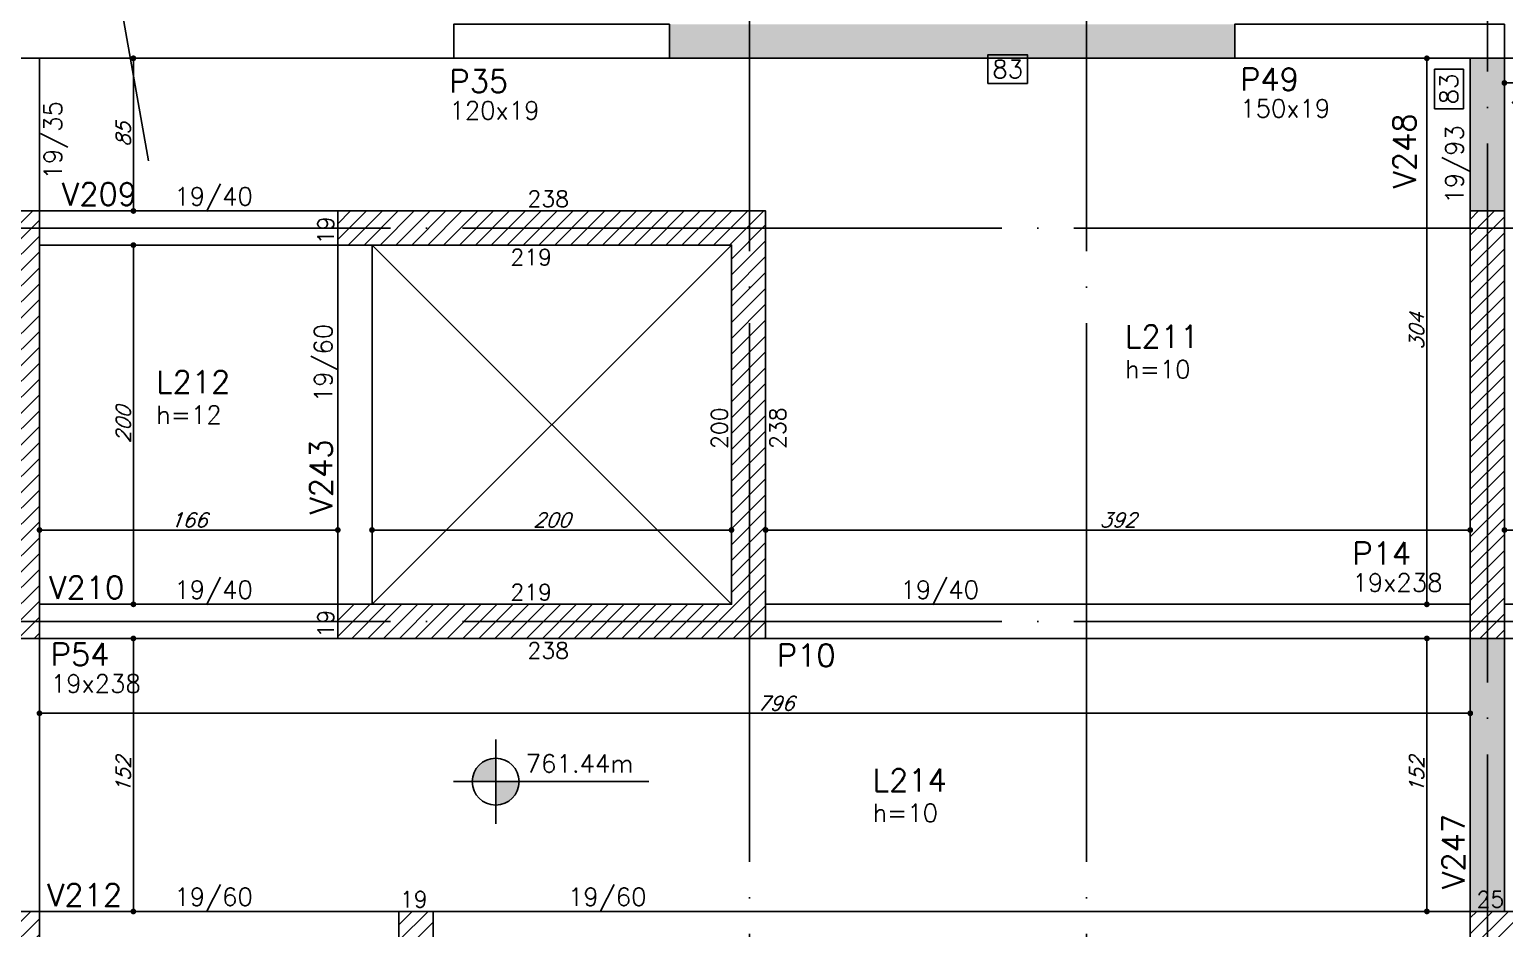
# Model space of a CAD drawing. Extents: x -4172 to 5483, y -2094 to 2406.
# Drawn here: x -206 to 615, y 484 to 985 of the extents above; entities that cross this region are included whole.
import ezdxf
from ezdxf.enums import TextEntityAlignment as Align

# ---------------------------------------------------------------- set-up
doc = ezdxf.new("R2010")
doc.units = 0
doc.header["$LTSCALE"] = 50
doc.header["$MEASUREMENT"] = 0
doc.linetypes.add('EIXO', pattern=[6.8, 6, -0.4, 0, -0.4])
doc.layers.get('0').update_dxf_attribs({"linetype": 'CONTINUOUS'})
doc.layers.get('DEFPOINTS').update_dxf_attribs({"linetype": 'CONTINUOUS'})
for name, color, linetype in [('F-AUX', 2, 'CONTINUOUS'), ('F-COTAS', 106, 'CONTINUOUS'), ('F-COTAS-FUROS', 50, 'CONTINUOUS'), ('F-DESNIVEL-1', 254, 'CONTINUOUS'), ('F-EIXO', 12, 'EIXO'), ('F-LAJES-DIM', 2, 'CONTINUOUS'), ('F-LAJES-NOME', 4, 'CONTINUOUS'), ('F-LAJES-R', 254, 'CONTINUOUS'), ('F-NÍVEL-PLANTA', 2, 'CONTINUOUS'), ('F-PILARES-DIM', 172, 'CONTINUOUS'), ('F-PILARES-HACH', 174, 'CONTINUOUS'), ('F-PILARES-M', 170, 'CONTINUOUS'), ('F-PILARES-NOME', 170, 'CONTINUOUS'), ('F-PILARES-S', 170, 'CONTINUOUS'), ('F-TEXTO', 6, 'CONTINUOUS'), ('F-VIGAS', 3, 'CONTINUOUS'), ('F-VIGAS-DIM', 2, 'CONTINUOUS'), ('F-VIGAS-NOME', 4, 'CONTINUOUS'), ('F-VÃO', 1, 'CONTINUOUS')]:
    doc.layers.add(name, color=color, linetype=linetype)
doc.layers.add('F-DESNIVEL-3', color=7, linetype='CONTINUOUS', true_color=0xd5c7ff)
doc.styles.add('CP-TEXT-INCL', font='romans.shx', dxfattribs={"oblique": 20})
doc.styles.add('MCP', font='romans.shx')
doc.styles.add('ROMANS', font='romans.shx')
doc.dimstyles.new('CP-COTAS-50', dxfattribs={"dimscale": 0.64, "dimtxt": 12.5, "dimasz": 5, "dimexe": 5, "dimexo": 5, "dimgap": 2.5, "dimtad": 1, "dimdec": 1, "dimdsep": 46, "dimtxsty": 'CP-TEXT-INCL', "dimblk1": 'DOT', "dimblk2": 'DOT', "dimsah": 1, "dimcen": 9, "dimclrd": 256, "dimclre": 256, "dimclrt": 256, "dimadec": 0, "dimazin": 0, "dimtfac": 1, "dimtdec": 1, "dimtmove": 2, "dimatfit": 3, "dimldrblk": 'DOT', "dimfxl": 0, "dimtolj": 1, "dimarcsym": 0})
doc.dimstyles.new('CP-COTAS-50-FUROS', dxfattribs={"dimscale": 0.64, "dimtxt": 12.5, "dimasz": 5, "dimexe": 5, "dimexo": 5, "dimgap": 2.5, "dimtad": 1, "dimdec": 0, "dimdsep": 46, "dimtxsty": 'CP-TEXT-INCL', "dimblk1": 'DOT', "dimblk2": 'DOT', "dimsah": 1, "dimcen": 9, "dimclrd": 256, "dimclre": 256, "dimclrt": 256, "dimadec": 0, "dimazin": 0, "dimtfac": 1, "dimtdec": 0, "dimtmove": 2, "dimatfit": 3, "dimldrblk": 'DOT', "dimfxl": 0, "dimtolj": 1, "dimarcsym": 0})

# ---------------------------------------------------------------- blocks, each defined once
blk = doc.blocks.new('*U10')
at = {"layer": 'F-VIGAS-DIM', "color": 1}
blk.add_lwpolyline([(0, 0), (22, 0), (22, 16), (0, 16)], close=True, dxfattribs=at)
at = {"layer": 'F-VIGAS-DIM', "style": 'MCP'}
blk.add_attdef('DIM', text='', height=10, dxfattribs=at).set_placement((11, 8), align=Align.MIDDLE_CENTER)
blk = doc.blocks.new('Nível - Planta')
at = {"layer": 'F-NÍVEL-PLANTA'}
h = blk.add_hatch(color=71, dxfattribs=at)
h.paths.add_polyline_path([(0, 0), (0, 0.26, 0.414214), (-0.26, 0)])
h.paths.add_polyline_path([(0.26, 0), (0, 0), (0, -0.26, 0.414214)])
for p, q in [((0, -0.469), (0, 0.469)), ((-0.469, 0), (1.704, 0))]:
    blk.add_line(p, q, dxfattribs=at)
blk.add_circle((0, 0), 0.26, dxfattribs=at)
at = {"layer": 'F-TEXTO', "color": 3, "style": 'MCP'}
blk.add_attdef('NÍVEL', (0.333, 0.102), '', height=0.2, dxfattribs=at)
blk = doc.blocks.new('*U19')
at = {"layer": 'F-EIXO'}
blk.add_line((0, 0), (7397, 0), dxfattribs=at)
at = {"layer": 'F-TEXTO', "style": 'ROMANS'}
blk.add_attdef('EIXO', text='', height=17.5, dxfattribs=at).set_placement((-28.2072, 0), align=Align.MIDDLE_CENTER)
blk = doc.blocks.new('*U25')
at = {"layer": 'F-EIXO'}
blk.add_line((0, 0), (7397, 0), dxfattribs=at)
at = {"layer": 'F-TEXTO', "style": 'ROMANS'}
blk.add_attdef('EIXO', text='', height=17.5, dxfattribs=at).set_placement((-28.2072, 0), align=Align.MIDDLE_CENTER)
blk = doc.blocks.new('*U26')
at = {"layer": 'F-EIXO'}
blk.add_line((0, 0), (0, -3377.88), dxfattribs=at)
at = {"layer": 'F-TEXTO', "style": 'ROMANS'}
blk.add_attdef('EIXO', text='', height=17.5, rotation=360, dxfattribs=at).set_placement((0, 28.21), align=Align.MIDDLE_CENTER)
blk = doc.blocks.new('*U28')
at = {"layer": 'F-EIXO'}
blk.add_line((0, 0), (0, -3477.88), dxfattribs=at)
at = {"layer": 'F-TEXTO', "style": 'ROMANS'}
blk.add_attdef('EIXO', text='', height=17.5, rotation=360, dxfattribs=at).set_placement((0, 28.21), align=Align.MIDDLE_CENTER)
blk = doc.blocks.new('*U29')
at = {"layer": 'F-EIXO'}
blk.add_line((0, 0), (0, -3377.88), dxfattribs=at)
at = {"layer": 'F-TEXTO', "style": 'ROMANS'}
blk.add_attdef('EIXO', text='', height=17.5, rotation=360, dxfattribs=at).set_placement((0, 28.21), align=Align.MIDDLE_CENTER)
blk = doc.blocks.new('_DOT')
at = {"color": 0, "linetype": 'ByBlock'}
blk.add_line((-0.5, 0), (-1, 0), dxfattribs=at)
at = {"color": 0, "linetype": 'ByBlock', "const_width": 0.5}
blk.add_lwpolyline([(-0.25, 0, 1), (0.25, 0, 1)], format="xyb", close=True, dxfattribs=at)
blk = doc.blocks.new('*D196')
at = {"layer": 'DEFPOINTS', "color": 0, "linetype": 'Continuous', "transparency": 16777216}
for p in [(615, 705.88), (615, 700.26), (1276, 700.26)]:
    blk.add_point(p, dxfattribs=at)
at = {"layer": 'F-COTAS', "linetype": 'Continuous', "lineweight": -2, "transparency": 16777216}
for p, q in [((615, 703.46), (615, 709.08)), ((1272.8, 705.88), (618.2, 705.88)), ((1276, 703.46), (1276, 709.08))]:
    blk.add_line(p, q, dxfattribs=at)
at = {"layer": 'F-COTAS', "linetype": 'Continuous', "lineweight": -2, "transparency": 16777216, "xscale": 3.2, "yscale": 3.2, "zscale": 3.2, "rotation": 180}
blk.add_blockref('_DOT', (615, 705.88), dxfattribs=at)
at = {"layer": 'F-COTAS', "linetype": 'Continuous', "lineweight": -2, "transparency": 16777216, "xscale": 3.2, "yscale": 3.2, "zscale": 3.2}
blk.add_blockref('_DOT', (1276, 705.88), dxfattribs=at)
at = {"layer": 'F-COTAS', "linetype": 'Continuous', "transparency": 16777216, "insert": (945.5, 711.48), "char_height": 8, "attachment_point": 5, "style": 'CP-TEXT-INCL'}
blk.add_mtext('\\A1;661', dxfattribs=at)
blk = doc.blocks.new('*D197')
at = {"layer": 'DEFPOINTS', "color": 0, "linetype": 'Continuous', "transparency": 16777216}
for p in [(204, 705.88), (204, 705.88), (596, 705.88)]:
    blk.add_point(p, dxfattribs=at)
at = {"layer": 'F-COTAS', "linetype": 'Continuous', "lineweight": -2, "transparency": 16777216}
blk.add_line((592.8, 705.88), (207.2, 705.88), dxfattribs=at)
at = {"layer": 'F-COTAS', "linetype": 'Continuous', "lineweight": -2, "transparency": 16777216, "xscale": 3.2, "yscale": 3.2, "zscale": 3.2, "rotation": 180}
blk.add_blockref('_DOT', (204, 705.88), dxfattribs=at)
at = {"layer": 'F-COTAS', "linetype": 'Continuous', "lineweight": -2, "transparency": 16777216, "xscale": 3.2, "yscale": 3.2, "zscale": 3.2}
blk.add_blockref('_DOT', (596, 705.88), dxfattribs=at)
at = {"layer": 'F-COTAS', "linetype": 'Continuous', "transparency": 16777216, "insert": (400, 711.48), "char_height": 8, "attachment_point": 5, "style": 'CP-TEXT-INCL'}
blk.add_mtext('\\A1;392', dxfattribs=at)
blk = doc.blocks.new('*D198')
at = {"layer": 'DEFPOINTS', "color": 0, "linetype": 'Continuous', "transparency": 16777216}
for p in [(-15, 705.88), (-15, 705.88), (185, 705.88)]:
    blk.add_point(p, dxfattribs=at)
at = {"layer": 'F-COTAS', "linetype": 'Continuous', "lineweight": -2, "transparency": 16777216}
blk.add_line((181.8, 705.88), (-11.8, 705.88), dxfattribs=at)
at = {"layer": 'F-COTAS', "linetype": 'Continuous', "lineweight": -2, "transparency": 16777216, "xscale": 3.2, "yscale": 3.2, "zscale": 3.2, "rotation": 180}
blk.add_blockref('_DOT', (-15, 705.88), dxfattribs=at)
at = {"layer": 'F-COTAS', "linetype": 'Continuous', "lineweight": -2, "transparency": 16777216, "xscale": 3.2, "yscale": 3.2, "zscale": 3.2}
blk.add_blockref('_DOT', (185, 705.88), dxfattribs=at)
at = {"layer": 'F-COTAS', "linetype": 'Continuous', "transparency": 16777216, "insert": (85, 711.48), "char_height": 8, "attachment_point": 5, "style": 'CP-TEXT-INCL'}
blk.add_mtext('\\A1;200', dxfattribs=at)
blk = doc.blocks.new('*D199')
at = {"layer": 'DEFPOINTS', "color": 0, "linetype": 'Continuous', "transparency": 16777216}
for p in [(-200, 705.88), (-200, 705.88), (-34, 705.88)]:
    blk.add_point(p, dxfattribs=at)
at = {"layer": 'F-COTAS', "linetype": 'Continuous', "lineweight": -2, "transparency": 16777216}
blk.add_line((-37.2, 705.88), (-196.8, 705.88), dxfattribs=at)
at = {"layer": 'F-COTAS', "linetype": 'Continuous', "lineweight": -2, "transparency": 16777216, "xscale": 3.2, "yscale": 3.2, "zscale": 3.2, "rotation": 180}
blk.add_blockref('_DOT', (-200, 705.88), dxfattribs=at)
at = {"layer": 'F-COTAS', "linetype": 'Continuous', "lineweight": -2, "transparency": 16777216, "xscale": 3.2, "yscale": 3.2, "zscale": 3.2}
blk.add_blockref('_DOT', (-34, 705.88), dxfattribs=at)
at = {"layer": 'F-COTAS', "linetype": 'Continuous', "transparency": 16777216, "insert": (-117, 711.48), "char_height": 8, "attachment_point": 5, "style": 'CP-TEXT-INCL'}
blk.add_mtext('\\A1;166', dxfattribs=at)
blk = doc.blocks.new('*D365')
at = {"layer": 'DEFPOINTS', "color": 0, "linetype": 'Continuous', "transparency": 16777216}
for p in [(-147.75, 645.5), (-141.93, 645.5), (-141.93, 493.5)]:
    blk.add_point(p, dxfattribs=at)
at = {"layer": 'F-COTAS', "linetype": 'Continuous', "lineweight": -2, "transparency": 16777216}
for p, q in [((-145.13, 645.5), (-150.95, 645.5)), ((-147.75, 496.7), (-147.75, 642.3)), ((-145.13, 493.5), (-150.95, 493.5))]:
    blk.add_line(p, q, dxfattribs=at)
at = {"layer": 'F-COTAS', "linetype": 'Continuous', "lineweight": -2, "transparency": 16777216, "xscale": 3.2, "yscale": 3.2, "zscale": 3.2}
for p, rotation in [((-147.75, 645.5), 90), ((-147.75, 493.5), 270)]:
    blk.add_blockref('_DOT', p, dxfattribs=dict(at, rotation=rotation))
at = {"layer": 'F-COTAS', "linetype": 'Continuous', "transparency": 16777216, "insert": (-153.35, 569.5), "char_height": 8, "attachment_point": 5, "rotation": 90, "style": 'CP-TEXT-INCL'}
blk.add_mtext('\\A1;152', dxfattribs=at)
blk = doc.blocks.new('*D366')
at = {"layer": 'DEFPOINTS', "color": 0, "linetype": 'Continuous', "transparency": 16777216}
for p in [(596, 603.85), (-200, 599.01), (596, 599.01)]:
    blk.add_point(p, dxfattribs=at)
at = {"layer": 'F-COTAS', "linetype": 'Continuous', "lineweight": -2, "transparency": 16777216}
for p, q in [((-200, 602.21), (-200, 607.05)), ((-196.8, 603.85), (592.8, 603.85)), ((596, 602.21), (596, 607.05))]:
    blk.add_line(p, q, dxfattribs=at)
at = {"layer": 'F-COTAS', "linetype": 'Continuous', "lineweight": -2, "transparency": 16777216, "xscale": 3.2, "yscale": 3.2, "zscale": 3.2, "rotation": 180}
blk.add_blockref('_DOT', (-200, 603.85), dxfattribs=at)
at = {"layer": 'F-COTAS', "linetype": 'Continuous', "lineweight": -2, "transparency": 16777216, "xscale": 3.2, "yscale": 3.2, "zscale": 3.2}
blk.add_blockref('_DOT', (596, 603.85), dxfattribs=at)
at = {"layer": 'F-COTAS', "linetype": 'Continuous', "transparency": 16777216, "insert": (209.58, 609.45), "char_height": 8, "attachment_point": 5, "style": 'CP-TEXT-INCL'}
blk.add_mtext('\\A1;796', dxfattribs=at)
blk = doc.blocks.new('*D367')
at = {"layer": 'DEFPOINTS', "color": 0, "linetype": 'Continuous', "transparency": 16777216}
for p in [(-147.75, 864.5), (-135.56, 864.5), (-135.56, 664.5)]:
    blk.add_point(p, dxfattribs=at)
at = {"layer": 'F-COTAS', "linetype": 'Continuous', "lineweight": -2, "transparency": 16777216}
for p, q in [((-138.76, 864.5), (-150.95, 864.5)), ((-147.75, 667.7), (-147.75, 861.3)), ((-138.76, 664.5), (-150.95, 664.5))]:
    blk.add_line(p, q, dxfattribs=at)
at = {"layer": 'F-COTAS', "linetype": 'Continuous', "lineweight": -2, "transparency": 16777216, "xscale": 3.2, "yscale": 3.2, "zscale": 3.2}
for p, rotation in [((-147.75, 864.5), 90), ((-147.75, 664.5), 270)]:
    blk.add_blockref('_DOT', p, dxfattribs=dict(at, rotation=rotation))
at = {"layer": 'F-COTAS', "linetype": 'Continuous', "transparency": 16777216, "insert": (-153.35, 764.5), "char_height": 8, "attachment_point": 5, "rotation": 90, "style": 'CP-TEXT-INCL'}
blk.add_mtext('\\A1;200', dxfattribs=at)
blk = doc.blocks.new('*D368')
at = {"layer": 'DEFPOINTS', "color": 0, "linetype": 'Continuous', "transparency": 16777216}
for p in [(-147.75, 968.5), (-138.8, 968.5), (-138.8, 883.5)]:
    blk.add_point(p, dxfattribs=at)
at = {"layer": 'F-COTAS', "linetype": 'Continuous', "lineweight": -2, "transparency": 16777216}
for p, q in [((-142, 968.5), (-150.95, 968.5)), ((-147.75, 886.7), (-147.75, 965.3)), ((-142, 883.5), (-150.95, 883.5))]:
    blk.add_line(p, q, dxfattribs=at)
at = {"layer": 'F-COTAS', "linetype": 'Continuous', "lineweight": -2, "transparency": 16777216, "xscale": 3.2, "yscale": 3.2, "zscale": 3.2}
for p, rotation in [((-147.75, 968.5), 90), ((-147.75, 883.5), 270)]:
    blk.add_blockref('_DOT', p, dxfattribs=dict(at, rotation=rotation))
at = {"layer": 'F-COTAS', "linetype": 'Continuous', "transparency": 16777216, "insert": (-153.35, 926), "char_height": 8, "attachment_point": 5, "rotation": 90, "style": 'CP-TEXT-INCL'}
blk.add_mtext('\\A1;85', dxfattribs=at)
blk = doc.blocks.new('*D370')
at = {"layer": 'DEFPOINTS', "color": 0, "linetype": 'Continuous', "transparency": 16777216}
for p in [(571.86, 645.5), (571.86, 645.5), (571.86, 493.5)]:
    blk.add_point(p, dxfattribs=at)
at = {"layer": 'F-COTAS', "linetype": 'Continuous', "lineweight": -2, "transparency": 16777216}
blk.add_line((571.86, 496.7), (571.86, 642.3), dxfattribs=at)
at = {"layer": 'F-COTAS', "linetype": 'Continuous', "lineweight": -2, "transparency": 16777216, "xscale": 3.2, "yscale": 3.2, "zscale": 3.2}
for p, rotation in [((571.86, 645.5), 90), ((571.86, 493.5), 270)]:
    blk.add_blockref('_DOT', p, dxfattribs=dict(at, rotation=rotation))
at = {"layer": 'F-COTAS', "linetype": 'Continuous', "transparency": 16777216, "insert": (566.26, 569.5), "char_height": 8, "attachment_point": 5, "rotation": 90, "style": 'CP-TEXT-INCL'}
blk.add_mtext('\\A1;152', dxfattribs=at)
blk = doc.blocks.new('*D371')
at = {"layer": 'DEFPOINTS', "color": 0, "linetype": 'Continuous', "transparency": 16777216}
for p in [(571.86, 968.5), (571.86, 968.5), (571.86, 664.5)]:
    blk.add_point(p, dxfattribs=at)
at = {"layer": 'F-COTAS', "linetype": 'Continuous', "lineweight": -2, "transparency": 16777216}
blk.add_line((571.86, 667.7), (571.86, 965.3), dxfattribs=at)
at = {"layer": 'F-COTAS', "linetype": 'Continuous', "lineweight": -2, "transparency": 16777216, "xscale": 3.2, "yscale": 3.2, "zscale": 3.2}
for p, rotation in [((571.86, 968.5), 90), ((571.86, 664.5), 270)]:
    blk.add_blockref('_DOT', p, dxfattribs=dict(at, rotation=rotation))
at = {"layer": 'F-COTAS', "linetype": 'Continuous', "transparency": 16777216, "insert": (566.26, 816.5), "char_height": 8, "attachment_point": 5, "rotation": 90, "style": 'CP-TEXT-INCL'}
blk.add_mtext('\\A1;304', dxfattribs=at)
blk = doc.blocks.new('*D429')
at = {"layer": 'DEFPOINTS', "color": 0, "linetype": 'Continuous', "transparency": 16777216}
for p in [(635.29, 978), (615, 954.79), (615, 926)]:
    blk.add_point(p, dxfattribs=at)
at = {"layer": 'F-COTAS-FUROS', "lineweight": -2, "transparency": 16777216}
for p, q in [((635.29, 974.8), (635.29, 951.59)), ((615, 929.2), (615, 957.99)), ((632.09, 954.79), (618.2, 954.79))]:
    blk.add_line(p, q, dxfattribs=at)
at = {"layer": 'F-COTAS-FUROS', "linetype": 'Continuous', "lineweight": -2, "transparency": 16777216, "xscale": 3.2, "yscale": 3.2, "zscale": 3.2, "rotation": 180}
blk.add_blockref('_DOT', (615, 954.79), dxfattribs=at)
at = {"layer": 'F-COTAS-FUROS', "linetype": 'Continuous', "lineweight": -2, "transparency": 16777216, "xscale": 3.2, "yscale": 3.2, "zscale": 3.2}
blk.add_blockref('_DOT', (635.29, 954.79), dxfattribs=at)
at = {"layer": 'F-COTAS-FUROS', "linetype": 'Continuous', "transparency": 16777216, "insert": (625.15, 947.73), "char_height": 8, "attachment_point": 5, "style": 'CP-TEXT-INCL'}
blk.add_mtext('\\A1;20', dxfattribs=at)

msp = doc.modelspace()

# ---------------------------------------------------------------- hatches: boundary and pattern name
at = {"layer": 'F-PILARES-HACH', "linetype": 'Continuous'}
h = msp.add_hatch(dxfattribs=at)
h.set_pattern_fill('ANSI31', color=256, scale=50, style=0)
h.paths.add_polyline_path([(-219, 645.5), (-200, 645.5), (-200, 883.5), (-219, 883.5)], flags=16)
h = msp.add_hatch(dxfattribs=at)
h.set_pattern_fill('ANSI31', color=256, scale=50, style=0)
h.paths.add_polyline_path([(204, 645.5), (204, 883.5), (-34, 883.5), (-34, 864.5), (185, 864.5), (185, 664.5), (-34, 664.5), (-34, 645.5)], flags=16)
h = msp.add_hatch(dxfattribs=at)
h.set_pattern_fill('ANSI31', color=256, scale=50, style=0)
h.paths.add_polyline_path([(596, 645.5), (615, 645.5), (615, 883.5), (596, 883.5)], flags=16)
h = msp.add_hatch(dxfattribs=at)
h.set_pattern_fill('ANSI31', color=256, scale=50, style=0)
h.paths.add_polyline_path([(19, -24), (19, 493.5), (0, 493.5), (0, 0), (-219, 0), (-219, -24)], flags=16)
h = msp.add_hatch(dxfattribs=at)
h.set_pattern_fill('ANSI31', color=256, scale=50, style=0)
h.paths.add_polyline_path([(-219, 184.5), (-200, 184.5), (-200, 493.5), (-219, 493.5)], flags=16)
h = msp.add_hatch(dxfattribs=at)
h.set_pattern_fill('ANSI31', color=256, scale=50, style=0)
h.paths.add_polyline_path([(621, 24.5), (621, 493.5), (596, 493.5), (596, 43.5), (376, 43.5), (376, 24.5)], flags=16)

# ---------------------------------------------------------------- linework, layer by layer
at = {"layer": 'F-AUX', "color": 1}
msp.add_lwpolyline([(-220.667, 1370.77), (-182.239, 1153.72), (-198.438, 1144.352), (-161.577, 1137.879), (-177.776, 1128.512), (-139.386, 911.446)], dxfattribs=at)
at = {"layer": 'F-DESNIVEL-1', "linetype": 'Continuous'}
for points in [[(596, 493.6), (615, 493.6), (615, 645.4)], [(596, 493.6), (615, 645.4), (596, 645.4)], [(596, 493.6), (596, 645.4), (596, 493.6)]]:
    msp.add_solid(points, dxfattribs=at)
at = {"layer": 'F-DESNIVEL-3', "linetype": 'Continuous'}
for points in [[(150.6, 987.5), (150.6, 968.5), (464.9, 968.5)], [(150.6, 987.5), (464.9, 968.5), (464.9, 987.5)], [(596, 883.6), (615, 883.6), (615, 968.4)], [(596, 883.6), (615, 968.4), (596, 968.4)], [(596, 883.6), (596, 968.4), (596, 883.6)]]:
    msp.add_solid(points, dxfattribs=at)
at = {"layer": 'F-LAJES-R', "linetype": 'Continuous'}
msp.add_lwpolyline([(1276, 664.5), (1276, 809.5), (1266, 809.5), (1266, 968.5), (615, 968.5), (615, 883.5), (615, 664.5), (1140.5, 664.5), (1276, 664.5)], dxfattribs=at)
at = {"layer": 'F-PILARES-M', "linetype": 'Continuous'}
for points in [[(30.5, 968.5), (150.5, 968.5), (150.5, 987.5), (30.5, 987.5), (30.5, 968.5)], [(465, 968.5), (615, 968.5), (615, 987.5), (465, 987.5), (465, 968.5)]]:
    msp.add_lwpolyline(points, dxfattribs=at)
at = {"layer": 'F-PILARES-S', "linetype": 'Continuous'}
for points in [[(-219, 645.5), (-200, 645.5), (-200, 883.5), (-219, 883.5), (-219, 645.5)], [(204, 645.5), (204, 883.5), (-34, 883.5), (-34, 864.5), (185, 864.5), (185, 664.5), (-34, 664.5), (-34, 645.5), (204, 645.5)], [(596, 645.5), (615, 645.5), (615, 883.5), (596, 883.5), (596, 645.5)], [(-219, 184.5), (-200, 184.5), (-200, 493.5), (-219, 493.5), (-219, 184.5)], [(19, -24), (19, 493.5), (0, 493.5), (0, 0), (-219, 0), (-219, -24), (19, -24)], [(621, 24.5), (621, 493.5), (596, 493.5), (596, 43.5), (376, 43.5), (376, 24.5), (621, 24.5)]]:
    msp.add_lwpolyline(points, dxfattribs=at)
at = {"layer": 'F-VIGAS'}
for points in [[(-200, 968.5), (-219, 968.5)], [(-200, 968.5), (30.5, 968.5)], [(-200, 883.5), (-200, 968.5)], [(150.5, 968.5), (465, 968.5)], [(596, 968.5), (596, 883.5)], [(615, 968.5), (1266, 968.5)], [(615, 883.5), (615, 968.5)], [(-34, 883.5), (-200, 883.5)], [(-200, 864.5), (-34, 864.5)], [(-34, 864.5), (-34, 664.5)], [(-15, 664.5), (-15, 864.5)], [(-34, 664.5), (-200, 664.5)], [(596, 664.5), (204, 664.5)], [(1140.5, 664.5), (615, 664.5)], [(-200, 645.5), (-34, 645.5)], [(-200, 493.5), (-200, 645.5)], [(204, 645.5), (596, 645.5)], [(596, 645.5), (596, 493.5)], [(615, 493.5), (615, 645.5)], [(615, 645.5), (1131, 645.5)], [(0, 493.5), (-200, 493.5)], [(265.5, 493.5), (19, 493.5)], [(449.5, 493.5), (265.5, 493.5)], [(596, 493.5), (449.5, 493.5)]]:
    msp.add_lwpolyline(points, dxfattribs=at)
at = {"layer": 'F-VÃO'}
for p, q in [((-15, 664.5), (185, 864.5)), ((-15, 864.5), (185, 664.5))]:
    msp.add_line(p, q, dxfattribs=at)

# ---------------------------------------------------------------- block references
at = {"layer": 'F-EIXO', "linetype": 'Continuous'}
for name, p in [('*U28', (605.5, 1941.357)), ('*U26', (195, 1841.357)), ('*U29', (382.5, 1841.357)), ('*U25', (-3705.761, 874)), ('*U19', (-3705.761, 655))]:
    msp.add_blockref(name, p, dxfattribs=at)
at = {"layer": 'F-NÍVEL-PLANTA', "linetype": 'Continuous', "xscale": 50, "yscale": 50, "zscale": 50}
msp.add_blockref('Nível - Planta', (53.801, 565.768), dxfattribs=at).add_auto_attribs({'NÍVEL': '761.44m'})
at = {"layer": 'F-VIGAS-DIM', "linetype": 'Continuous'}
msp.add_blockref('*U10', (327.649, 954.511), dxfattribs=at).add_auto_attribs({'DIM': '83'})
at = {"layer": 'F-VIGAS-DIM', "linetype": 'Continuous', "rotation": 90}
msp.add_blockref('*U10', (592.16, 940.421), dxfattribs=at).add_auto_attribs({'DIM': '83'})

# ---------------------------------------------------------------- texts
at = {"layer": 'F-LAJES-DIM', "linetype": 'Continuous', "style": 'MCP'}
for s, p in [('h=10', (403.978, 790.388)), ('h=12', (-135.067, 765.052)), ('h=10', (263.498, 543.352))]:
    msp.add_text(s, height=10, dxfattribs=at).set_placement(p)
at = {"layer": 'F-LAJES-NOME', "linetype": 'Continuous', "style": 'MCP'}
for s, p in [('L211', (403.978, 807.388)), ('L212', (-135.067, 782.052)), ('L214', (263.498, 560.352))]:
    msp.add_text(s, height=12.5, dxfattribs=at).set_placement(p)
at = {"layer": 'F-PILARES-DIM', "linetype": 'Continuous', "style": 'MCP'}
for s, height, p in [('120x19', 10, (28.063, 934.499)), ('150x19', 10, (468.002, 935.59)), ('238', 9, (71.5, 885.75)), ('219', 9, (62, 853.25)), ('19x238', 10, (530.456, 671.612)), ('219', 9, (62, 666.75)), ('238', 9, (71.5, 634.25)), ('19x238', 10, (-193.732, 615.352)), ('19', 9, (0.5, 495.75)), ('25', 9, (599.5, 495.75))]:
    msp.add_text(s, height=height, dxfattribs=at).set_placement(p)
for s, p in [('19', (-36.25, 865)), ('200', (182.75, 751)), ('238', (215.25, 751)), ('19', (-36.25, 646))]:
    msp.add_text(s, height=9, rotation=90, dxfattribs=at).set_placement(p)
at = {"layer": 'F-PILARES-NOME', "linetype": 'Continuous', "style": 'MCP'}
for s, p in [('P35', (28.063, 949.499)), ('P49', (468.002, 950.59)), ('P14', (530.456, 686.612)), ('P54', (-193.732, 630.352)), ('P10', (210.25, 629.875))]:
    msp.add_text(s, height=12.5, dxfattribs=at).set_placement(p)
at = {"layer": 'F-VIGAS-DIM', "linetype": 'Continuous', "style": 'MCP'}
for s, p in [('19/35', (-187.5, 901)), ('19/93', (592.16, 887.571)), ('19/60', (-37.125, 777.004))]:
    msp.add_text(s, height=10, rotation=90, dxfattribs=at).set_placement(p)
for s, p in [('19/40', (-125, 886.625)), ('19/40', (-125, 667.625)), ('19/40', (279, 667.625)), ('19/60', (-125, 496.625)), ('19/60', (94, 496.625))]:
    msp.add_text(s, height=10, dxfattribs=at).set_placement(p)
at = {"layer": 'F-VIGAS-NOME', "linetype": 'Continuous', "style": 'MCP'}
for s, p in [('V248', (565.645, 896)), ('V243', (-37.125, 714.504)), ('V247', (592.875, 506))]:
    msp.add_text(s, height=12.5, rotation=90, dxfattribs=at).set_placement(p)
for s, p in [('V209', (-187.5, 886.625)), ('V210', (-194.634, 667.625)), ('V212', (-195.77, 496.428))]:
    msp.add_text(s, height=12.5, dxfattribs=at).set_placement(p)

# ---------------------------------------------------------------- dimensions: what is measured, and where the dimension line sits
at = {"layer": 'F-COTAS', "linetype": 'Continuous'}
for base, p1, p2, picture, middle in [((-147.752, 968.5), (-138.8, 883.5), (-138.8, 968.5), '*D368', (-153.352, 926)), ((571.858, 968.5), (571.858, 664.5), (571.858, 968.5), '*D371', (566.258, 816.5)), ((-147.752, 864.5), (-135.56, 664.5), (-135.56, 864.5), '*D367', (-153.352, 764.5)), ((-147.752, 645.5), (-141.927, 493.5), (-141.927, 645.5), '*D365', (-153.352, 569.5)), ((571.858, 645.5), (571.858, 493.5), (571.858, 645.5), '*D370', (566.258, 569.5))]:
    dim = msp.add_linear_dim(base=base, p1=p1, p2=p2, angle=90, dimstyle='CP-COTAS-50', override={"dimfxl": 7.5}, dxfattribs=at)
    dim.commit()
    dim.dimension.update_dxf_attribs({"geometry": picture, "text_midpoint": middle})
for base, p1, p2, picture, middle in [((-200, 705.881), (-34, 705.881), (-200, 705.881), '*D199', (-117, 711.481)), ((-15, 705.881), (185, 705.881), (-15, 705.881), '*D198', (85, 711.481)), ((204, 705.881), (596, 705.881), (204, 705.881), '*D197', (400, 711.481)), ((615, 705.881), (1276, 700.263), (615, 700.263), '*D196', (945.5, 711.481))]:
    dim = msp.add_linear_dim(base=base, p1=p1, p2=p2, dimstyle='CP-COTAS-50', override={"dimfxl": 7.5}, dxfattribs=at)
    dim.commit()
    dim.dimension.update_dxf_attribs({"geometry": picture, "text_midpoint": middle})
dim = msp.add_linear_dim(base=(596, 603.848), p1=(-200, 599.008), p2=(596, 599.008), dimstyle='CP-COTAS-50', override={"dimfxl": 7.5}, dxfattribs=at)
dim.commit()
dim.dimension.update_dxf_attribs({"geometry": '*D366', "text_midpoint": (209.579, 609.448), "dimtype": 160})
at = {"layer": 'F-COTAS-FUROS'}
dim = msp.add_linear_dim(base=(615, 954.791), p1=(635.29, 978), p2=(615, 926), dimstyle='CP-COTAS-50-FUROS', dxfattribs=at)
dim.commit()
dim.dimension.update_dxf_attribs({"geometry": '*D429', "text_midpoint": (625.145, 947.725), "dimtype": 160})

doc.saveas('drawing.dxf')
